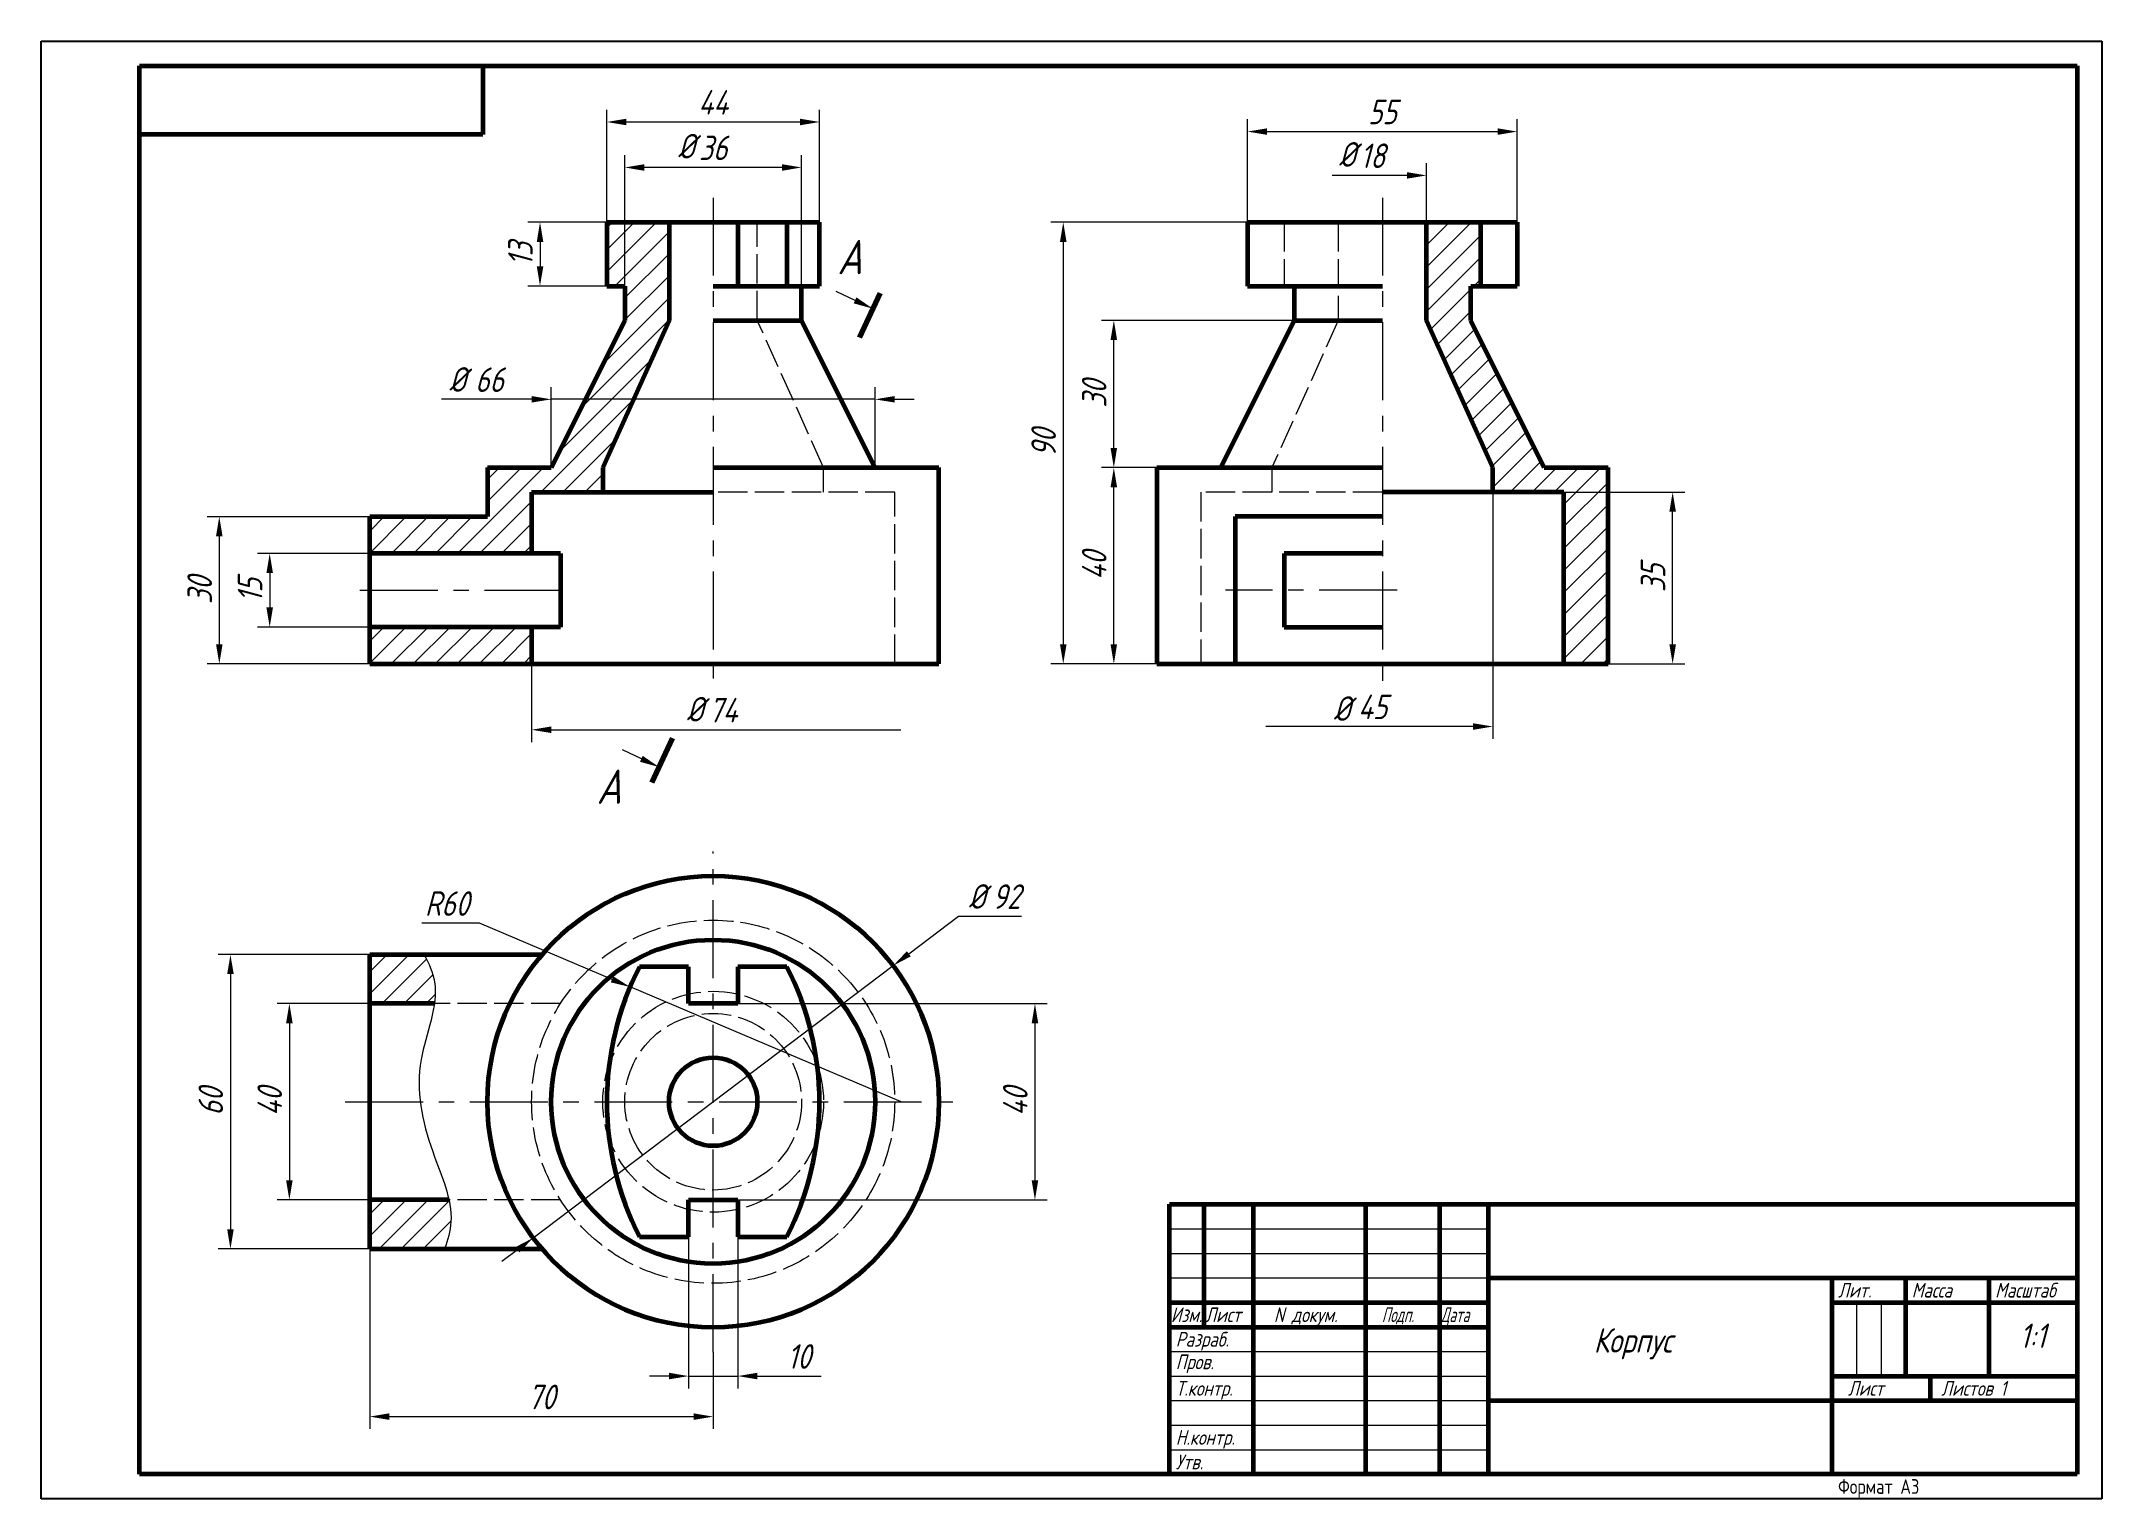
# Model space of a CAD drawing. Header units: millimetres. Extents: x 0 to 420, y 0 to 297.
import ezdxf
from ezdxf.enums import TextEntityAlignment as Align

# ---------------------------------------------------------------- set-up
doc = ezdxf.new("R2010")
doc.units = ezdxf.units.MM
doc.linetypes.add('ACAD_ISO02W100', pattern=[15, 12, -3])
doc.linetypes.add('осевая', pattern=[50.8, 31.75, -6.35, 6.35, -6.35])
doc.layers.get('0').update_dxf_attribs({"lineweight": 15})
doc.layers.get('DEFPOINTS').update_dxf_attribs({"color": 4})
for name, color, linetype, lineweight in [('Осевая', 7, 'осевая', 15), ('Основная', 7, 'Continuous', 60), ('Пунктир', 7, 'ACAD_ISO02W100', 15), ('Размерная', 7, 'Continuous', 18), ('Техт', 7, 'Continuous', 18), ('Штриховка', 7, 'Continuous', 18)]:
    doc.layers.add(name, color=color, linetype=linetype, lineweight=lineweight)
doc.styles.add('ESKD', font='Eskd2__1.ttf', dxfattribs={"oblique": 15, "height": 4})
doc.styles.get("Standard").update_dxf_attribs({"font": 'GOST_A.TTF', "oblique": 15, "height": 5})
doc.dimstyles.new('ESKD', dxfattribs={"dimtxt": 4, "dimasz": 4, "dimexe": 2.5, "dimexo": 0, "dimgap": 1.5, "dimtad": 3, "dimdec": 3, "dimdsep": 46, "dimtxsty": 'Standard', "dimcen": 1.5, "dimdle": 1.25, "dimclrd": 256, "dimclre": 256, "dimclrt": 256, "dimazin": 2, "dimtfac": 0.766667, "dimtdec": 3, "dimtmove": 0, "dimatfit": 0, "dimfxl": 1, "dimtvp": 1.5, "dimtolj": 1, "dimtzin": 0, "dimlwd": -1, "dimlwe": -1, "dimarcsym": 0})

# ---------------------------------------------------------------- blocks, each defined once
blk = doc.blocks.new('*D1')
at = {"layer": 'DEFPOINTS', "color": 0, "ltscale": 0.5, "transparency": 16777216}
for p in [(245.86, 260.12), (208.32, 170.12), (227.36, 170.12)]:
    blk.add_point(p, dxfattribs=at)
at = {"layer": 'Размерная', "ltscale": 0.5, "transparency": 16777216}
for p, q in [((245.86, 260.12), (205.82, 260.12)), ((208.32, 256.12), (208.32, 174.12)), ((227.36, 170.12), (205.82, 170.12))]:
    blk.add_line(p, q, dxfattribs=at)
for points in [[(207.65, 256.12), (208.99, 256.12), (208.32, 260.12)], [(207.65, 174.12), (208.99, 174.12), (208.32, 170.12)]]:
    blk.add_solid(points, dxfattribs=at)
at = {"layer": 'Размерная', "ltscale": 0.5, "transparency": 16777216, "insert": (204.32, 215.12), "char_height": 5, "attachment_point": 5, "rotation": 90}
blk.add_mtext('\\A1;90', dxfattribs=at)
blk = doc.blocks.new('*D2')
at = {"layer": 'DEFPOINTS', "color": 0, "ltscale": 0.5, "transparency": 16777216}
for p in [(218.63, 210.12), (227.36, 210.12), (227.36, 170.12)]:
    blk.add_point(p, dxfattribs=at)
at = {"layer": 'Размерная', "ltscale": 0.5, "transparency": 16777216}
for p, q in [((227.36, 210.12), (216.13, 210.12)), ((218.63, 174.12), (218.63, 206.12)), ((227.36, 170.12), (216.13, 170.12))]:
    blk.add_line(p, q, dxfattribs=at)
for points in [[(217.96, 206.12), (219.29, 206.12), (218.63, 210.12)], [(217.96, 174.12), (219.29, 174.12), (218.63, 170.12)]]:
    blk.add_solid(points, dxfattribs=at)
at = {"layer": 'Размерная', "ltscale": 0.5, "transparency": 16777216, "insert": (214.63, 190.12), "char_height": 5, "attachment_point": 5, "rotation": 90}
blk.add_mtext('\\A1;40', dxfattribs=at)
blk = doc.blocks.new('*D3')
at = {"layer": 'DEFPOINTS', "color": 0, "ltscale": 0.5, "transparency": 16777216}
for p in [(218.63, 240.12), (255.36, 240.12), (227.36, 210.12)]:
    blk.add_point(p, dxfattribs=at)
at = {"layer": 'Размерная', "ltscale": 0.5, "transparency": 16777216}
for p, q in [((255.36, 240.12), (216.13, 240.12)), ((218.63, 214.12), (218.63, 236.12)), ((227.36, 210.12), (216.13, 210.12))]:
    blk.add_line(p, q, dxfattribs=at)
for points in [[(217.96, 236.12), (219.29, 236.12), (218.63, 240.12)], [(217.96, 214.12), (219.29, 214.12), (218.63, 210.12)]]:
    blk.add_solid(points, dxfattribs=at)
at = {"layer": 'Размерная', "ltscale": 0.5, "transparency": 16777216, "insert": (214.63, 225.12), "char_height": 5, "attachment_point": 5, "rotation": 90}
blk.add_mtext('\\A1;30', dxfattribs=at)
blk = doc.blocks.new('*D4')
at = {"layer": 'DEFPOINTS', "color": 0, "ltscale": 0.5, "transparency": 16777216}
for p in [(115.29, 260.12), (101.67, 247.12), (115.29, 247.12)]:
    blk.add_point(p, dxfattribs=at)
at = {"layer": 'Размерная', "ltscale": 0.5, "transparency": 16777216}
for p, q in [((115.29, 260.12), (99.17, 260.12)), ((101.67, 256.12), (101.67, 251.12)), ((115.29, 247.12), (99.17, 247.12))]:
    blk.add_line(p, q, dxfattribs=at)
for points in [[(101.01, 256.12), (102.34, 256.12), (101.67, 260.12)], [(101.01, 251.12), (102.34, 251.12), (101.67, 247.12)]]:
    blk.add_solid(points, dxfattribs=at)
at = {"layer": 'Размерная', "ltscale": 0.5, "transparency": 16777216, "insert": (97.67, 253.62), "char_height": 5, "attachment_point": 5, "rotation": 90}
blk.add_mtext('\\A1;13', dxfattribs=at)
blk = doc.blocks.new('*D5')
at = {"layer": 'DEFPOINTS', "color": 0, "ltscale": 0.5, "transparency": 16777216}
for p in [(310.36, 205.12), (332.53, 205.12), (319.36, 170.12)]:
    blk.add_point(p, dxfattribs=at)
at = {"layer": 'Размерная', "ltscale": 0.5, "transparency": 16777216}
for p, q in [((310.36, 205.12), (335.03, 205.12)), ((332.53, 174.12), (332.53, 201.12)), ((319.36, 170.12), (335.03, 170.12))]:
    blk.add_line(p, q, dxfattribs=at)
for points in [[(331.86, 201.12), (333.2, 201.12), (332.53, 205.12)], [(331.86, 174.12), (333.2, 174.12), (332.53, 170.12)]]:
    blk.add_solid(points, dxfattribs=at)
at = {"layer": 'Размерная', "ltscale": 0.5, "transparency": 16777216, "insert": (328.53, 187.62), "char_height": 5, "attachment_point": 5, "rotation": 90}
blk.add_mtext('\\A1;35', dxfattribs=at)
blk = doc.blocks.new('*D6')
at = {"layer": 'DEFPOINTS', "color": 0, "ltscale": 0.5, "transparency": 16777216}
for p in [(300.86, 278.59), (245.86, 260.12), (300.86, 260.12)]:
    blk.add_point(p, dxfattribs=at)
at = {"layer": 'Размерная', "ltscale": 0.5, "transparency": 16777216}
for p, q in [((245.86, 260.12), (245.86, 281.09)), ((249.86, 278.59), (296.86, 278.59)), ((300.86, 260.12), (300.86, 281.09))]:
    blk.add_line(p, q, dxfattribs=at)
for points in [[(249.86, 279.25), (249.86, 277.92), (245.86, 278.59)], [(296.86, 279.25), (296.86, 277.92), (300.86, 278.59)]]:
    blk.add_solid(points, dxfattribs=at)
at = {"layer": 'Размерная', "ltscale": 0.5, "transparency": 16777216, "insert": (273.36, 282.59), "char_height": 5, "attachment_point": 5}
blk.add_mtext('\\A1;55', dxfattribs=at)
blk = doc.blocks.new('*D7')
at = {"layer": 'DEFPOINTS', "color": 0, "ltscale": 0.5, "transparency": 16777216}
for p in [(118.96, 271.27), (118.96, 247.12), (154.96, 247.12)]:
    blk.add_point(p, dxfattribs=at)
at = {"layer": 'Размерная', "ltscale": 0.5, "transparency": 16777216}
for p, q in [((118.96, 247.12), (118.96, 273.77)), ((154.96, 247.12), (154.96, 273.77)), ((150.96, 271.27), (122.96, 271.27))]:
    blk.add_line(p, q, dxfattribs=at)
for points in [[(122.96, 271.94), (122.96, 270.6), (118.96, 271.27)], [(150.96, 271.94), (150.96, 270.6), (154.96, 271.27)]]:
    blk.add_solid(points, dxfattribs=at)
at = {"layer": 'Размерная', "ltscale": 0.5, "transparency": 16777216, "insert": (136.96, 275.27), "char_height": 5, "attachment_point": 5}
blk.add_mtext('\\A1;36', dxfattribs=at)
blk = doc.blocks.new('*D8')
at = {"layer": 'DEFPOINTS', "color": 0, "ltscale": 0.5, "transparency": 16777216}
for p in [(264.36, 269.66), (264.36, 260.12), (282.36, 260.12)]:
    blk.add_point(p, dxfattribs=at)
at = {"layer": 'Размерная', "ltscale": 0.5, "transparency": 16777216}
for p, q in [((278.36, 269.66), (263.11, 269.66)), ((282.36, 260.12), (282.36, 272.16))]:
    blk.add_line(p, q, dxfattribs=at)
blk.add_solid([(278.36, 270.32), (278.36, 268.99), (282.36, 269.66)], dxfattribs=at)
at = {"layer": 'Размерная', "ltscale": 0.5, "transparency": 16777216, "insert": (271.36, 273.66), "char_height": 5, "attachment_point": 5}
blk.add_mtext('\\A1;18', dxfattribs=at)
blk = doc.blocks.new('_None')
blk = doc.blocks.new('*D10')
at = {"layer": 'DEFPOINTS', "color": 0, "ltscale": 0.5, "transparency": 16777216}
for p in [(66.96, 50.9), (136.96, 29.9), (136.96, 16.74)]:
    blk.add_point(p, dxfattribs=at)
at = {"layer": 'Размерная', "ltscale": 0.5, "transparency": 16777216}
for p, q in [((66.96, 50.9), (66.96, 14.24)), ((136.96, 29.9), (136.96, 14.24)), ((70.96, 16.74), (132.96, 16.74))]:
    blk.add_line(p, q, dxfattribs=at)
for points in [[(70.96, 17.41), (70.96, 16.07), (66.96, 16.74)], [(132.96, 17.41), (132.96, 16.07), (136.96, 16.74)]]:
    blk.add_solid(points, dxfattribs=at)
at = {"layer": 'Размерная', "ltscale": 0.5, "transparency": 16777216, "insert": (101.96, 20.74), "char_height": 5, "attachment_point": 5}
blk.add_mtext('\\A1;70', dxfattribs=at)
blk = doc.blocks.new('*D11')
at = {"layer": 'DEFPOINTS', "color": 0, "ltscale": 0.5, "transparency": 16777216}
for p in [(131.96, 53.4), (141.96, 53.4), (141.96, 25)]:
    blk.add_point(p, dxfattribs=at)
at = {"layer": 'Размерная', "ltscale": 0.5, "transparency": 16777216}
for p, q in [((131.96, 53.4), (131.96, 22.5)), ((141.96, 53.4), (141.96, 22.5)), ((127.96, 25), (123.96, 25)), ((131.96, 25), (141.96, 25)), ((145.96, 25), (158.95, 25))]:
    blk.add_line(p, q, dxfattribs=at)
for points in [[(127.96, 25.67), (127.96, 24.34), (131.96, 25)], [(145.96, 25.67), (145.96, 24.34), (141.96, 25)]]:
    blk.add_solid(points, dxfattribs=at)
at = {"layer": 'Размерная', "ltscale": 0.5, "transparency": 16777216, "insert": (154.45, 29), "char_height": 5, "attachment_point": 5}
blk.add_mtext('\\A1;10', dxfattribs=at)
blk = doc.blocks.new('*D12')
at = {"layer": 'DEFPOINTS', "color": 0, "ltscale": 0.5, "transparency": 16777216}
for p in [(141.96, 100.9), (141.96, 60.9), (202.55, 60.9)]:
    blk.add_point(p, dxfattribs=at)
at = {"layer": 'Размерная', "ltscale": 0.5, "transparency": 16777216}
for p, q in [((141.96, 100.9), (205.05, 100.9)), ((202.55, 96.9), (202.55, 64.9)), ((141.96, 60.9), (205.05, 60.9))]:
    blk.add_line(p, q, dxfattribs=at)
for points in [[(201.88, 96.9), (203.22, 96.9), (202.55, 100.9)], [(201.88, 64.9), (203.22, 64.9), (202.55, 60.9)]]:
    blk.add_solid(points, dxfattribs=at)
at = {"layer": 'Размерная', "ltscale": 0.5, "transparency": 16777216, "insert": (198.55, 80.9), "char_height": 5, "attachment_point": 5, "rotation": 90}
blk.add_mtext('\\A1;40', dxfattribs=at)
blk = doc.blocks.new('*D13')
at = {"layer": 'DEFPOINTS', "color": 0, "ltscale": 0.5, "transparency": 16777216}
for p in [(115.29, 280.54), (115.29, 260.12), (158.64, 260.12)]:
    blk.add_point(p, dxfattribs=at)
at = {"layer": 'Размерная', "ltscale": 0.5, "transparency": 16777216}
for p, q in [((115.29, 260.12), (115.29, 283.04)), ((158.64, 260.12), (158.64, 283.04)), ((154.64, 280.54), (119.29, 280.54))]:
    blk.add_line(p, q, dxfattribs=at)
for points in [[(119.29, 281.21), (119.29, 279.87), (115.29, 280.54)], [(154.64, 281.21), (154.64, 279.87), (158.64, 280.54)]]:
    blk.add_solid(points, dxfattribs=at)
at = {"layer": 'Размерная', "ltscale": 0.5, "transparency": 16777216, "insert": (136.96, 284.54), "char_height": 5, "attachment_point": 5}
blk.add_mtext('\\A1;44', dxfattribs=at)
blk = doc.blocks.new('*D14')
at = {"layer": 'DEFPOINTS', "color": 0, "ltscale": 0.5, "transparency": 16777216}
for p in [(66.96, 200.12), (36.3, 170.12), (66.96, 170.12)]:
    blk.add_point(p, dxfattribs=at)
at = {"layer": 'Размерная', "ltscale": 0.5, "transparency": 16777216}
for p, q in [((66.96, 200.12), (33.8, 200.12)), ((36.3, 196.12), (36.3, 174.12)), ((66.96, 170.12), (33.8, 170.12))]:
    blk.add_line(p, q, dxfattribs=at)
for points in [[(35.63, 196.12), (36.96, 196.12), (36.3, 200.12)], [(35.63, 174.12), (36.96, 174.12), (36.3, 170.12)]]:
    blk.add_solid(points, dxfattribs=at)
at = {"layer": 'Размерная', "ltscale": 0.5, "transparency": 16777216, "insert": (32.3, 185.12), "char_height": 5, "attachment_point": 5, "rotation": 90}
blk.add_mtext('\\A1;30', dxfattribs=at)
blk = doc.blocks.new('*D15')
at = {"layer": 'DEFPOINTS', "color": 0, "ltscale": 0.5, "transparency": 16777216}
for p in [(66.96, 192.62), (46.57, 177.62), (66.96, 177.62)]:
    blk.add_point(p, dxfattribs=at)
at = {"layer": 'Размерная', "ltscale": 0.5, "transparency": 16777216}
for p, q in [((66.96, 192.62), (44.07, 192.62)), ((46.57, 188.62), (46.57, 181.62)), ((66.96, 177.62), (44.07, 177.62))]:
    blk.add_line(p, q, dxfattribs=at)
for points in [[(45.9, 188.62), (47.24, 188.62), (46.57, 192.62)], [(45.9, 181.62), (47.24, 181.62), (46.57, 177.62)]]:
    blk.add_solid(points, dxfattribs=at)
at = {"layer": 'Размерная', "ltscale": 0.5, "transparency": 16777216, "insert": (42.57, 185.12), "char_height": 5, "attachment_point": 5, "rotation": 90}
blk.add_mtext('\\A1;15', dxfattribs=at)
blk = doc.blocks.new('*D16')
at = {"layer": 'DEFPOINTS', "color": 0, "ltscale": 0.5, "transparency": 16777216}
for p in [(173.66, 108.64), (100.27, 53.16)]:
    blk.add_point(p, dxfattribs=at)
at = {"layer": 'Размерная', "ltscale": 0.5, "transparency": 16777216}
for p, q in [((176.85, 111.05), (186.97, 118.7)), ((186.97, 118.7), (199.84, 118.7)), ((100.27, 53.16), (173.66, 108.64)), ((97.08, 50.75), (93.88, 48.34))]:
    blk.add_line(p, q, dxfattribs=at)
for points in [[(176.45, 111.58), (177.25, 110.52), (173.66, 108.64)], [(96.67, 51.28), (97.48, 50.22), (100.27, 53.16)]]:
    blk.add_solid(points, dxfattribs=at)
at = {"layer": 'Размерная', "ltscale": 0.5, "transparency": 16777216, "insert": (194.16, 122.7), "char_height": 5, "attachment_point": 5}
blk.add_mtext('\\A1;  92', dxfattribs=at)
blk = doc.blocks.new('*D17')
at = {"layer": 'DEFPOINTS', "color": 0, "ltscale": 0.5, "transparency": 16777216}
for p in [(120.03, 104.29), (175.29, 80.9)]:
    blk.add_point(p, dxfattribs=at)
at = {"layer": 'Размерная', "ltscale": 0.5, "transparency": 16777216}
for p, q in [((89.34, 117.28), (77.57, 117.28)), ((116.35, 105.84), (89.34, 117.28)), ((175.29, 80.9), (120.03, 104.29))]:
    blk.add_line(p, q, dxfattribs=at)
blk.add_solid([(116.61, 106.46), (116.09, 105.23), (120.03, 104.29)], dxfattribs=at)
at = {"layer": 'Размерная', "ltscale": 0.5, "transparency": 16777216, "insert": (82.7, 121.28), "char_height": 5, "attachment_point": 5}
blk.add_mtext('\\A1;R60', dxfattribs=at)
blk = doc.blocks.new('*D18')
at = {"layer": 'DEFPOINTS', "color": 0, "ltscale": 0.5, "transparency": 16777216}
for p in [(66.96, 110.9), (38.57, 50.9), (66.96, 50.9)]:
    blk.add_point(p, dxfattribs=at)
at = {"layer": 'Размерная', "ltscale": 0.5, "transparency": 16777216}
for p, q in [((66.96, 110.9), (36.07, 110.9)), ((38.57, 106.9), (38.57, 54.9)), ((66.96, 50.9), (36.07, 50.9))]:
    blk.add_line(p, q, dxfattribs=at)
for points in [[(37.91, 106.9), (39.24, 106.9), (38.57, 110.9)], [(37.91, 54.9), (39.24, 54.9), (38.57, 50.9)]]:
    blk.add_solid(points, dxfattribs=at)
at = {"layer": 'Размерная', "ltscale": 0.5, "transparency": 16777216, "insert": (34.57, 80.9), "char_height": 5, "attachment_point": 5, "rotation": 90}
blk.add_mtext('\\A1;60', dxfattribs=at)
blk = doc.blocks.new('*D19')
at = {"layer": 'DEFPOINTS', "color": 0, "ltscale": 0.5, "transparency": 16777216}
for p in [(66.96, 100.9), (50.58, 60.9), (66.96, 60.9)]:
    blk.add_point(p, dxfattribs=at)
at = {"layer": 'Размерная', "ltscale": 0.5, "transparency": 16777216}
for p, q in [((66.96, 100.9), (48.08, 100.9)), ((50.58, 96.9), (50.58, 64.9)), ((66.96, 60.9), (48.08, 60.9))]:
    blk.add_line(p, q, dxfattribs=at)
for points in [[(49.91, 96.9), (51.25, 96.9), (50.58, 100.9)], [(49.91, 64.9), (51.25, 64.9), (50.58, 60.9)]]:
    blk.add_solid(points, dxfattribs=at)
at = {"layer": 'Размерная', "ltscale": 0.5, "transparency": 16777216, "insert": (46.58, 80.9), "char_height": 5, "attachment_point": 5, "rotation": 90}
blk.add_mtext('\\A1;40', dxfattribs=at)
blk = doc.blocks.new('*D20')
at = {"layer": 'DEFPOINTS', "color": 0, "ltscale": 0.5, "transparency": 16777216}
for p in [(99.96, 170.12), (173.96, 170.12), (173.96, 156.7)]:
    blk.add_point(p, dxfattribs=at)
at = {"layer": 'Размерная', "ltscale": 0.5, "transparency": 16777216}
for p, q in [((99.96, 170.12), (99.96, 154.2)), ((103.96, 156.7), (175.21, 156.7))]:
    blk.add_line(p, q, dxfattribs=at)
blk.add_solid([(103.96, 157.37), (103.96, 156.03), (99.96, 156.7)], dxfattribs=at)
at = {"layer": 'Размерная', "ltscale": 0.5, "transparency": 16777216, "insert": (138.96, 160.7), "char_height": 5, "attachment_point": 5}
blk.add_mtext('\\A1;74', dxfattribs=at)
blk = doc.blocks.new('*D21')
at = {"layer": 'DEFPOINTS', "color": 0, "ltscale": 0.5, "transparency": 16777216}
for p in [(250.86, 205.12), (295.86, 205.12), (250.86, 157.36)]:
    blk.add_point(p, dxfattribs=at)
at = {"layer": 'Размерная', "ltscale": 0.5, "transparency": 16777216}
for p, q in [((295.86, 205.12), (295.86, 154.86)), ((291.86, 157.36), (249.61, 157.36))]:
    blk.add_line(p, q, dxfattribs=at)
blk.add_solid([(291.86, 158.03), (291.86, 156.69), (295.86, 157.36)], dxfattribs=at)
at = {"layer": 'Размерная', "ltscale": 0.5, "transparency": 16777216, "insert": (271.36, 161.36), "char_height": 5, "attachment_point": 5}
blk.add_mtext('\\A1;45', dxfattribs=at)
blk = doc.blocks.new('*D22')
at = {"layer": 'DEFPOINTS', "color": 0, "ltscale": 0.5, "transparency": 16777216}
for p in [(169.96, 224.03), (103.96, 210.12), (169.96, 210.12)]:
    blk.add_point(p, dxfattribs=at)
at = {"layer": 'Размерная', "ltscale": 0.5, "transparency": 16777216}
for p, q in [((99.96, 224.03), (81.62, 224.03)), ((103.96, 210.12), (103.96, 226.53)), ((169.96, 224.03), (103.96, 224.03)), ((169.96, 210.12), (169.96, 226.53)), ((173.96, 224.03), (177.96, 224.03))]:
    blk.add_line(p, q, dxfattribs=at)
for points in [[(99.96, 224.7), (99.96, 223.37), (103.96, 224.03)], [(173.96, 224.7), (173.96, 223.37), (169.96, 224.03)]]:
    blk.add_solid(points, dxfattribs=at)
at = {"layer": 'Размерная', "ltscale": 0.5, "transparency": 16777216, "insert": (88.79, 228.03), "char_height": 5, "attachment_point": 5}
blk.add_mtext('\\A1;  66', dxfattribs=at)

msp = doc.modelspace()

# ---------------------------------------------------------------- hatches: boundary and pattern name
at = {"layer": 'Штриховка', "ltscale": 0.5}
h = msp.add_hatch(dxfattribs=at)
h.set_pattern_fill('ANSI31', color=256, style=0)
h.paths.add_polyline_path([(127.9633, 260.1216), (121.9633, 260.1216), (115.2901, 260.1216), (115.2901, 247.1216), (118.9633, 247.1216), (118.9633, 240.1216), (103.9633, 210.1216), (90.9633, 210.1216), (90.9633, 200.1216), (66.9633, 200.1216), (66.9633, 192.6216), (99.9633, 192.6216), (99.9633, 205.1216), (114.4633, 205.1216), (114.4633, 210.1216), (127.9633, 240.1216)])
h.paths.add_polyline_path([(99.9633, 177.6216), (66.9633, 177.6216), (66.9633, 170.1216), (99.9633, 170.1216)])
h = msp.add_hatch(dxfattribs=at)
h.set_pattern_fill('ANSI31', color=256, style=0)
h.paths.add_polyline_path([(293.3614, 260.1216), (282.3614, 260.1216), (282.3614, 240.1216), (295.8614, 210.1216), (295.8614, 205.1216), (310.3614, 205.1216), (310.3614, 170.1216), (319.3614, 170.1216), (319.3614, 210.1216), (306.3614, 210.1216), (291.3614, 240.1216), (291.3614, 247.1216), (293.3614, 247.1216)])
h = msp.add_hatch(dxfattribs=at)
h.set_pattern_fill('ANSI31', color=256, style=0)
edge = h.paths.add_edge_path()
edge.add_spline(control_points=[(80.1463, 100.9017), (80.3576, 102.4056), (80.4667, 105.84), (79.0231, 109.082), (77.9975, 110.9017)], knot_values=[4.1756901, 4.1756901, 4.1756901, 4.1756901, 8.80624648, 14.92163496, 14.92163496, 14.92163496, 14.92163496], degree=3, periodic=0)
edge.add_line((77.9975, 110.9017), (66.9633, 110.9017))
edge.add_line((66.9633, 110.9017), (66.9633, 100.9017))
edge.add_line((66.9633, 100.9017), (80.1463, 100.9017))
edge = h.paths.add_edge_path()
edge.add_spline(control_points=[(82.1948, 50.9017), (82.8914, 52.7354), (83.8039, 56.0508), (83.4331, 59.4027), (83.1114, 60.9017)], knot_values=[55.38298192, 55.38298192, 55.38298192, 55.38298192, 61.19608569, 65.8619946, 65.8619946, 65.8619946, 65.8619946], degree=3, periodic=0)
edge.add_line((83.1114, 60.9017), (66.9633, 60.9017))
edge.add_line((66.9633, 60.9017), (66.9633, 50.9017))
edge.add_line((66.9633, 50.9017), (82.1948, 50.9017))

# ---------------------------------------------------------------- linework, layer by layer
at = {"color": 7}
for p, q in [((230, 55), (295, 55)), ((230, 50), (295, 50)), ((230, 45), (295, 45)), ((230, 30), (295, 30)), ((230, 25), (295, 25)), ((230, 20), (295, 20)), ((230, 15), (295, 15)), ((230, 10), (295, 10))]:
    msp.add_line(p, q, dxfattribs=at)
for p, q in [((370, 40), (370, 25)), ((370, 40), (370, 25)), ((375, 40), (375, 25)), ((375, 40), (375, 25))]:
    msp.add_line(p, q)
at = {"ltscale": 0.5}
msp.add_open_spline([(77.9975, 110.9017), (79.0231, 109.082), (82.0026, 102.3908), (75.2748, 88.488), (78.6018, 72.034), (84.6881, 59.2632), (82.8914, 52.7354), (82.1948, 50.9017)], degree=3, knots=[4.1756901, 4.1756901, 4.1756901, 4.1756901, 10.29107858, 26.35452656, 45.22921834, 60.04889084, 65.8619946, 65.8619946, 65.8619946, 65.8619946], dxfattribs=at)
at = {"layer": 'DEFPOINTS'}
for p, q in [((0, 297), (420, 297)), ((0, 0), (0, 297)), ((420, 297), (420, 0)), ((420, 0), (0, 0))]:
    msp.add_line(p, q, dxfattribs=at)
at = {"layer": 'Осевая', "ltscale": 0.5}
for p, q in [((136.9633, 265.1216), (136.9633, 167.1216)), ((273.3614, 265.1216), (273.3614, 165.1216)), ((64.9633, 185.1216), (107.8345, 185.1216)), ((276.3614, 185.1216), (241.3614, 185.1216)), ((136.9633, 29.9017), (136.9633, 131.9017)), ((61.9633, 80.9017), (187.9633, 80.9017))]:
    msp.add_line(p, q, dxfattribs=at)
at = {"layer": 'Основная', "ltscale": 10}
for p, q in [((20, 5), (20, 292)), ((20, 292), (415, 292)), ((415, 292), (415, 5)), ((230, 5), (230, 60)), ((230, 60), (415, 60)), ((237, 60), (237, 35)), ((247, 60), (247, 5)), ((270, 5), (270, 60)), ((285, 60), (285, 5)), ((295, 5), (295, 60)), ((295, 45), (415, 45)), ((365, 45), (365, 5)), ((380, 45), (380, 25)), ((397, 45), (397, 25)), ((230, 40), (295, 40)), ((365, 40), (415, 40)), ((230, 35), (295, 35)), ((365, 25), (415, 25)), ((385, 24.9639), (385, 19.9639)), ((295, 20), (415, 20)), ((415, 5), (20, 5))]:
    msp.add_line(p, q, dxfattribs=at)
at = {"layer": 'Основная', "ltscale": 0.5}
for p, q in [((90, 292), (90, 278)), ((90, 278), (20, 278))]:
    msp.add_line(p, q, dxfattribs=at)
at = {"layer": 'Основная'}
for p, q in [((115.2901, 260.1216), (115.2901, 247.1216)), ((115.2901, 260.1216), (121.9633, 260.1216)), ((121.9633, 260.1216), (131.9633, 260.1216)), ((127.9633, 260.1216), (127.9633, 240.1215)), ((131.9633, 260.1216), (141.9633, 260.1216)), ((141.9633, 260.1216), (141.9633, 247.1216)), ((141.9633, 260.1216), (151.9633, 260.1216)), ((151.9633, 260.1216), (151.9633, 247.1216)), ((151.9633, 260.1216), (158.6365, 260.1216)), ((158.6365, 247.1216), (158.6365, 260.1216)), ((245.8614, 260.1216), (245.8614, 247.1216)), ((245.8614, 260.1216), (300.8614, 260.1216)), ((282.3614, 240.1215), (282.3614, 260.1216)), ((293.3614, 260.1216), (293.3614, 247.1216)), ((300.8614, 260.1216), (300.8614, 247.1216)), ((115.2901, 247.1216), (118.9633, 247.1216)), ((118.9633, 247.1216), (118.9633, 240.1216)), ((136.9633, 247.1216), (141.9633, 247.1216)), ((141.9633, 247.1216), (151.9633, 247.1216)), ((151.9633, 247.1216), (158.6365, 247.1216)), ((154.9633, 240.1216), (154.9633, 247.1216)), ((245.8614, 247.1216), (273.3614, 247.1216)), ((255.3614, 247.1216), (255.3614, 240.1216)), ((291.3614, 240.1216), (291.3614, 247.1216)), ((291.3614, 247.1216), (300.8614, 247.1216)), ((118.9633, 240.1216), (103.9633, 210.1216)), ((127.9634, 240.1217), (114.4633, 210.1216)), ((136.9633, 240.1216), (154.9633, 240.1216)), ((169.9633, 210.1216), (154.9633, 240.1216)), ((255.3614, 240.1216), (240.3614, 210.1216)), ((255.3614, 240.1216), (273.3614, 240.1216)), ((295.8614, 210.1216), (282.3613, 240.1217)), ((306.3614, 210.1216), (291.3614, 240.1216)), ((90.9633, 210.1216), (90.9633, 200.1216)), ((90.9633, 210.1216), (103.9633, 210.1216)), ((114.4633, 210.1216), (114.4633, 205.1216)), ((136.9633, 210.1216), (182.9633, 210.1216)), ((182.9633, 170.1216), (182.9633, 210.1216)), ((227.3614, 210.1216), (227.3614, 170.1216)), ((227.3614, 210.1216), (273.3614, 210.1216)), ((295.8614, 205.1216), (295.8614, 210.1216)), ((306.3614, 210.1216), (319.3614, 210.1216)), ((319.3614, 170.1216), (319.3614, 210.1216)), ((99.9633, 205.1216), (99.9633, 192.6216)), ((99.9633, 205.1216), (136.9633, 205.1216)), ((310.3614, 205.1216), (273.3614, 205.1216)), ((310.3614, 170.1216), (310.3614, 205.1216)), ((66.9633, 170.1216), (66.9633, 200.1216)), ((66.9633, 200.1216), (90.9633, 200.1216)), ((273.3614, 200.1216), (243.3614, 200.1216)), ((243.3614, 200.1216), (243.3614, 170.1216)), ((105.8345, 192.6216), (66.9633, 192.6216)), ((105.8345, 192.6216), (105.8345, 177.6216)), ((273.3614, 192.6216), (253.3614, 192.6216)), ((253.3614, 192.6216), (253.3614, 177.6216)), ((105.8345, 177.6216), (66.9633, 177.6216)), ((99.9633, 177.6216), (99.9633, 170.1216)), ((253.3614, 177.6216), (273.3614, 177.6216)), ((66.9633, 170.1216), (102.0921, 170.1216)), ((102.0921, 170.1216), (182.9633, 170.1216)), ((227.3614, 170.1216), (243.3614, 170.1216)), ((243.3614, 170.1216), (303.3614, 170.1216)), ((303.3614, 170.1216), (319.3614, 170.1216)), ((66.9633, 110.9017), (102.0921, 110.9017)), ((66.9633, 50.9017), (66.9633, 110.9017)), ((131.9633, 108.4017), (121.9633, 108.4017)), ((131.9633, 100.9017), (131.9633, 108.4017)), ((141.9633, 108.4017), (141.9633, 100.9017)), ((151.9633, 108.4017), (141.9633, 108.4017)), ((80.1463, 100.9017), (66.9633, 100.9017)), ((141.9633, 100.9017), (131.9633, 100.9017)), ((83.1114, 60.9017), (66.9633, 60.9017)), ((131.9633, 53.4017), (131.9633, 60.9017)), ((131.9633, 60.9017), (141.9633, 60.9017)), ((141.9633, 60.9017), (141.9633, 53.4017)), ((66.9633, 50.9017), (102.0921, 50.9017)), ((121.9633, 53.4017), (131.9633, 53.4017)), ((141.9633, 53.4017), (151.9633, 53.4017))]:
    msp.add_line(p, q, dxfattribs=at)
for radius in [46, 33, 9]:
    msp.add_circle((136.9633, 80.9017), radius, dxfattribs=at)
for centre, start, end in [((175.2901, 80.9017), 152.720387, 207.279613), ((98.6365, 80.9017), 332.720387, 27.279613)]:
    msp.add_arc(centre, 60, start, end, dxfattribs=at)
at = {"layer": 'Пунктир', "ltscale": 0.5}
for p, q in [((145.9633, 240.1215), (145.9633, 260.1216)), ((253.3614, 260.1216), (253.3614, 247.1216)), ((264.3614, 260.1216), (264.3614, 240.1215)), ((159.4633, 210.1216), (145.9633, 240.1217)), ((264.3614, 240.1217), (250.8614, 210.1216)), ((159.4633, 205.1216), (159.4633, 210.1216)), ((250.8614, 210.1216), (250.8614, 205.1216)), ((173.9633, 205.1216), (136.9633, 205.1216)), ((173.9633, 170.1216), (173.9633, 205.1216)), ((273.3614, 205.1216), (236.3614, 205.1216)), ((236.3614, 205.1216), (236.3614, 170.1216)), ((105.8345, 100.9017), (80.1463, 100.9017)), ((105.8345, 60.9017), (83.1114, 60.9017))]:
    msp.add_line(p, q, dxfattribs=at)
for radius in [37, 22.5, 18]:
    msp.add_circle((136.9633, 80.9017), radius, dxfattribs=at)
at = {"layer": 'Техт', "ltscale": 0.4}
for p, q in [((165.883, 244.1955), (162.025, 245.9945)), ((122.3236, 150.782), (118.4655, 152.5811))]:
    msp.add_line(p, q, dxfattribs=at)
at = {"layer": 'Техт', "lineweight": 80, "ltscale": 0.4}
for p, q in [((170.9852, 245.6722), (166.759, 236.6091)), ((124.472, 145.9243), (128.6981, 154.9874))]:
    msp.add_line(p, q, dxfattribs=at)
at = {"layer": 'Техт', "ltscale": 0.4}
for points in [[(165.6013, 243.5913), (166.1648, 244.7997), (169.5083, 242.505)], [(122.6054, 151.3862), (122.0419, 150.1778), (125.9489, 149.0915)]]:
    msp.add_solid(points, dxfattribs=at)

# ---------------------------------------------------------------- texts
at = {"layer": 'Размерная', "char_height": 5, "attachment_point": 5, "style": 'ESKD'}
for insert in [(131.5116, 275.6115), (266.2323, 273.9379), (84.874, 228.0757), (133.2814, 160.8827), (265.1511, 161.0173), (190.7649, 122.7293)]:
    msp.add_mtext('\\A1;%%c', dxfattribs=dict(at, insert=insert))
at = {"layer": 'Техт', "style": 'ESKD', "oblique": 15}
for p in [(164.8129, 253.0148), (115.7278, 145.0958)]:
    msp.add_text('А', height=7, dxfattribs=at).set_placement(p, align=Align.MIDDLE)
at = {"layer": 'Техт', "oblique": 15}
for s, height, p in [('Лит.', 3, (366.2551, 41)), ('Масса', 3, (381.2551, 41)), ('Масштаб', 3, (398.2551, 41)), ('Изм.', 3, (230.2551, 36)), ('Лист', 3, (237.2551, 36)), ('N докум.', 3, (251.2551, 36)), ('Разраб.', 3, (231.2551, 31)), ('Корпус', 5, (316.4263, 29.7789)), ('1:1', 5, (403.2273, 30.7219)), ('Пров.', 3, (231.2551, 26.3971)), ('Т.контр.', 3, (231.2551, 21)), ('Лист', 3, (368.2551, 21)), ('Листов 1', 3, (387.2551, 21)), ('Н.контр.', 3, (231.2551, 11)), ('Утв.', 3, (231.2551, 6))]:
    msp.add_text(s, height=height, dxfattribs=at).set_placement(p)
at = {"layer": 'Техт', "oblique": 15, "width": 0.8}
for s, p in [('Подп.', (273.2551, 36)), ('Дата', (285.2551, 36))]:
    msp.add_text(s, height=3, dxfattribs=at).set_placement(p)
at = {"layer": 'Техт'}
msp.add_text('Формат А3', height=3, dxfattribs=at).set_placement((366.2551, 1))

# ---------------------------------------------------------------- dimensions: what is measured, and where the dimension line sits
at = {"layer": 'Размерная', "ltscale": 0.5}
dim = msp.add_linear_dim(base=(115.2901, 280.5391), p1=(158.6365, 260.1216), p2=(115.2901, 260.1216), text='44', dimstyle='ESKD', dxfattribs=at)
dim.commit()
dim.dimension.update_dxf_attribs({"geometry": '*D13', "text_midpoint": (136.9633, 284.5391)})
for base, p1, p2, picture, middle in [((300.8614, 278.5875), (245.8614, 260.1216), (300.8614, 260.1216), '*D6', (273.3614, 282.5875)), ((118.9633, 271.2694), (154.9633, 247.1216), (118.9633, 247.1216), '*D7', (136.9633, 275.2694)), ((136.9633, 16.7403), (66.9633, 50.9017), (136.9633, 29.9017), '*D10', (101.9633, 20.7403)), ((141.9633, 25.0033), (131.9633, 53.4017), (141.9633, 53.4017), '*D11', (154.4546, 29.0033))]:
    dim = msp.add_linear_dim(base=base, p1=p1, p2=p2, dimstyle='ESKD', dxfattribs=at)
    dim.commit()
    dim.dimension.update_dxf_attribs({"geometry": picture, "text_midpoint": middle})
for base, p1, p2, picture, middle in [((264.3614, 269.657), (282.3614, 260.1216), (264.3614, 260.1216), '*D8', (271.3614, 273.657)), ((250.8614, 157.3616), (295.8614, 205.1216), (250.8614, 205.1216), '*D21', (271.3614, 161.3616)), ((173.9633, 156.7002), (99.9633, 170.1216), (173.9633, 170.1216), '*D20', (138.9633, 160.7002))]:
    dim = msp.add_linear_dim(base=base, p1=p1, p2=p2, dimstyle='ESKD', override={"dimblk2": 'None', "dimsah": 1, "dimse2": 1}, dxfattribs=at)
    dim.commit()
    dim.dimension.update_dxf_attribs({"geometry": picture, "text_midpoint": middle})
for base, p1, p2, picture, middle in [((101.6745, 247.1216), (115.2901, 260.1216), (115.2901, 247.1216), '*D4', (97.6745, 253.6216)), ((208.3198, 170.1216), (245.8614, 260.1216), (227.3614, 170.1216), '*D1', (204.3198, 215.1216)), ((218.6255, 240.1216), (227.3614, 210.1216), (255.3614, 240.1216), '*D3', (214.6255, 225.1216)), ((218.6255, 210.1216), (227.3614, 170.1216), (227.3614, 210.1216), '*D2', (214.6255, 190.1216)), ((332.5306, 205.1216), (319.3614, 170.1216), (310.3614, 205.1216), '*D5', (328.5306, 187.6216)), ((36.2981, 170.1216), (66.9633, 200.1216), (66.9633, 170.1216), '*D14', (32.2981, 185.1216)), ((46.5697, 177.6216), (66.9633, 192.6216), (66.9633, 177.6216), '*D15', (42.5697, 185.1216)), ((38.5719, 50.9017), (66.9633, 110.9017), (66.9633, 50.9017), '*D18', (34.5719, 80.9017)), ((50.5812, 60.9017), (66.9633, 100.9017), (66.9633, 60.9017), '*D19', (46.5812, 80.9017)), ((202.5484, 60.9017), (141.9633, 100.9017), (141.9633, 60.9017), '*D12', (198.5484, 80.9017))]:
    dim = msp.add_linear_dim(base=base, p1=p1, p2=p2, angle=90, dimstyle='ESKD', dxfattribs=at)
    dim.commit()
    dim.dimension.update_dxf_attribs({"geometry": picture, "text_midpoint": middle})
dim = msp.add_linear_dim(base=(169.9633, 224.0326), p1=(103.9633, 210.1216), p2=(169.9633, 210.1216), text='  66', dimstyle='ESKD', dxfattribs=at)
dim.commit()
dim.dimension.update_dxf_attribs({"geometry": '*D22', "text_midpoint": (88.793, 224.0326), "dimtype": 160})
dim = msp.add_diameter_dim_2p(p1=(100.2663, 53.1648), p2=(173.6603, 108.6385), text='  92', dimstyle='ESKD', override={"dimtoh": 1}, dxfattribs=at)
dim.commit()
dim.dimension.update_dxf_attribs({"geometry": '*D16', "text_midpoint": (194.1582, 118.7011), "dimtype": 163})
dim = msp.add_radius_dim(center=(175.2901, 80.9017), mpoint=(120.0343, 104.2853), dimstyle='ESKD', override={"dimtoh": 1}, dxfattribs=at)
dim.commit()
dim.dimension.update_dxf_attribs({"geometry": '*D17', "text_midpoint": (82.7036, 117.275), "dimtype": 164})

doc.saveas('drawing.dxf')
